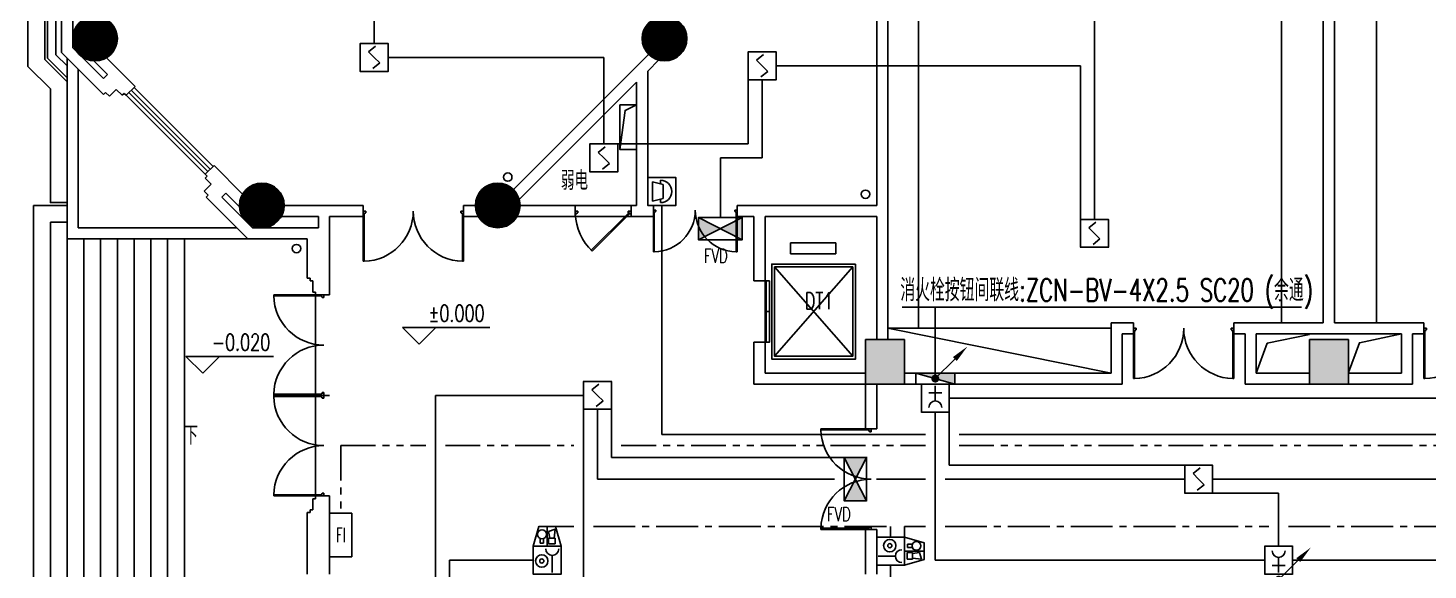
# Model space of a CAD drawing. Extents: x 190999 to 918899, y -200814 to 215286.
# Drawn here: x 324410 to 349487, y 132260 to 141963 of the extents above; entities that cross this region are included whole.
import ezdxf
from ezdxf.enums import TextEntityAlignment as Align

# ---------------------------------------------------------------- set-up
doc = ezdxf.new("R2010")
doc.units = 0
doc.header["$LTSCALE"] = 1000
doc.header["$MEASUREMENT"] = 0
doc.linetypes.add('CENTER2', pattern=[1.125, 0.75, -0.125, 0.125, -0.125])
doc.linetypes.add('PHANTOM2', pattern=[1.25, 0.625, -0.125, 0.125, -0.125, 0.125, -0.125])
for name, color, linetype in [('00-EQUIP', 3, 'Continuous'), ('00-LWIRE', 4, 'Continuous'), ('00-WIRE-4', 6, 'Continuous'), ('A-墙线', 2, 'Continuous'), ('A-外包装修', 250, 'Continuous'), ('A-外窗', 145, 'Continuous'), ('A-家具', 250, 'Continuous'), ('A-门', 167, 'Continuous'), ('COLUMN', 2, 'Continuous'), ('DIM_ELEV', 3, 'Continuous'), ('DIM_SYMB', 3, 'Continuous'), ('EQUIP_消火栓', 1, 'Continuous'), ('LWIRE', 4, 'Continuous'), ('PUB_HATCH', 250, 'Continuous'), ('PUB_TEXT', 7, 'Continuous'), ('STAIR', 5, 'Continuous'), ('屋面排水', 4, 'Continuous'), ('房间名称', 7, 'Continuous'), ('暖通-风-说明', 3, 'Continuous'), ('洞口线', 165, 'Continuous'), ('电井开洞', 97, 'Continuous'), ('雨水管', 151, 'Continuous'), ('雨水管口', 6, 'Continuous')]:
    doc.layers.add(name, color=color, linetype=linetype)
doc.styles.add('_COMPLEX', font='COMPLEX.shx', dxfattribs={"width": 0.5})
doc.styles.add('_TCH_DIM', font='SIMPLEX', dxfattribs={"bigfont": 'GBCBIG'})
doc.styles.add('HZ-ZGBZ', font='romanc.shx', dxfattribs={"width": 0.65})
doc.styles.add('JIAO', font='tjromans.shx', dxfattribs={"bigfont": 'tjhztxt.shx'})
doc.styles.get("Standard").update_dxf_attribs({"font": 'simhei.ttf'})
doc.styles.add('XXK', font='romans.shx', dxfattribs={"width": 0.75, "bigfont": 'hzf.shx'})
doc.linetypes.add('BIG-DLINE', pattern='A,1,-0.15,["D",XXK,S=0.2,R=0,X=-0.1,Y=-0.09],-0.2', length=1.35)
doc.linetypes.add('XLINE', pattern='A,1,-0.2,["X",XXK,S=0.2,R=0,X=-0.1,Y=-0.09],-0.15', length=1.35)

# ---------------------------------------------------------------- blocks, each defined once
blk = doc.blocks.new('m1800')
at = {"layer": 'A-墙线'}
for p, q in [((-900, -100), (-900, 100)), ((900, -100), (900, 100))]:
    blk.add_line(p, q, dxfattribs=at)
at = {"layer": 'A-门'}
for p, q in [((-900, 900), (-900, 0)), ((-900, 900), (-880, 900)), ((-880, 900), (-880, 50)), ((880, 900), (880, 50)), ((900, 900), (880, 900)), ((900, 900), (900, 0)), ((-900, 50), (-870, 50)), ((-900, 0), (-850, 0)), ((-870, 50), (-870, 30)), ((-870, 30), (-850, 30)), ((-850, 30), (-850, 0)), ((850, 30), (850, 0)), ((870, 30), (850, 30)), ((900, 0), (850, 0)), ((870, 50), (870, 30)), ((900, 50), (870, 50))]:
    blk.add_line(p, q, dxfattribs=at)
for centre, start, end in [((-900, 0), 0, 88.7267), ((900, 0), 91.2733, 180)]:
    blk.add_arc(centre, 900, start, end, dxfattribs=at)
blk = doc.blocks.new('bfm01')
at = {"layer": 'A-墙线'}
for p, q in [((-200, 0), (0, 0)), ((-200, -1000), (0, -1000))]:
    blk.add_line(p, q, dxfattribs=at)
at = {"layer": 'A-门'}
for p, q in [((-200, -1000), (-200, 0)), ((-100, 0), (-100, -50)), ((-70, -50), (-100, -50)), ((-50, -30), (-70, -30)), ((-70, -30), (-70, -50)), ((-64, -44), (-50, -30)), ((-64, -44), (603, -711)), ((-50, 0), (-50, -30)), ((-50, -30), (617, -697)), ((0, 0), (0, -1000)), ((-70, -950), (-100, -950)), ((-100, -1000), (-100, -950)), ((-50, -1000), (-100, -1000)), ((-70, -970), (-70, -950)), ((-50, -970), (-70, -970)), ((-50, -1000), (-50, -970))]:
    blk.add_line(p, q, dxfattribs=at)
blk.add_arc((-100, 0), 1000, 272.866, 315.8103, dxfattribs=at)
blk = doc.blocks.new('$TwtSys$00000434')
for p, q in [((-0.5, 0.5), (-0.5, -0.5)), ((-0.5, -0.5), (0.5, 0.5)), ((0.5, 0.5), (-0.5, 0.5)), ((0.5, -0.5), (0.5, 0.5)), ((-0.5, -0.5), (0.5, -0.5))]:
    blk.add_line(p, q)
blk.add_solid([(0.5, -0.5), (0.5, 0.5), (-0.5, -0.5)])
blk = doc.blocks.new('_YZH')
blk.add_circle((0, 0), 0.5)
at = {"layer": 'PUB_HATCH', "const_width": 0.5}
blk.add_lwpolyline([(-0.25, 0, 1), (0.25, 0, 1)], format="xyb", close=True, dxfattribs=at)
blk = doc.blocks.new('_LINKPT1')
at = {"color": 0}
blk.add_line((0, 0), (0, 0), dxfattribs=at)
blk = doc.blocks.new('3S1KCGW2')
for p, q in [((0.5, 0.5), (-0.5, 0.5)), ((-0.5, 0.5), (-0.5, -0.5)), ((-0.2, 0.2), (0.05, 0.4)), ((0, 0), (-0.2, 0.2)), ((0, 0), (0.2, -0.2)), ((0.5, -0.5), (0.5, 0.5)), ((-0.5, -0.5), (0.5, -0.5)), ((0.2, -0.2), (-0.05, -0.4))]:
    blk.add_line(p, q)
at = {"const_width": 0.04, "flags": 128}
blk.add_lwpolyline([(-0.5, -0.5), (-0.5, 0.5), (0.5, 0.5), (0.5, -0.5)], close=True, dxfattribs=at)
at = {"xscale": 0.002, "yscale": 0.002, "zscale": 0.002}
for p in [(-0.5, 0), (0, 0.5), (0.5, 0), (0, -0.5)]:
    blk.add_blockref('_LINKPT1', p, dxfattribs=at)
at = {"flags": 9}
blk.add_attdef('A', (0, 0), '', height=0.00002, dxfattribs=at)
blk = doc.blocks.new('J62IR8YJ')
for p, q in [((-0.5, 1), (0.5, 1)), ((-0.5, 0), (-0.5, 1)), ((0, 0.598), (0, 0.06)), ((0.5, 1), (0.5, 0)), ((0.5, 0), (-0.5, 0)), ((-0.231, 0.312), (0.231, 0.312))]:
    blk.add_line(p, q)
at = {"const_width": 0.04, "flags": 128}
blk.add_lwpolyline([(-0.5, 0), (-0.5, 1), (0.5, 1), (0.5, 0)], close=True, dxfattribs=at)
blk.add_arc((0, 0.829), 0.231, 180, 0)
at = {"xscale": 0.002, "yscale": 0.00200000000000955, "zscale": 0.002}
for p in [(0, 1), (-0.5, 0.5), (0, 0), (0.5, 0.5)]:
    blk.add_blockref('_LINKPT1', p, dxfattribs=at)
at = {"flags": 9}
blk.add_attdef('A', (0, 0), '', height=0.00002, dxfattribs=at)
blk = doc.blocks.new('3T1W6ZCM')
for p, q in [((0.5, 0.5), (-0.5, 0.5)), ((-0.5, 0.5), (-0.5, -0.5)), ((-0.178, 0.172), (-0.178, -0.443)), ((0.5, -0.5), (0.5, 0.5)), ((-0.5, -0.5), (0.5, -0.5))]:
    blk.add_line(p, q)
at = {"const_width": 0.04}
blk.add_lwpolyline([(-0.5, 0.5), (-0.5, -0.5), (0.5, -0.5), (0.5, 0.5)], close=True, dxfattribs=at)
for radius in [0.222, 0.074]:
    blk.add_circle((0.197, -0.03), radius)
blk.add_arc((-0.178, 0.403), 0.231, 180, 0)
at = {"xscale": 0.002, "yscale": 0.002, "zscale": 0.002}
for p in [(-0.5, 0), (0, 0.5), (0.5, 0), (0, -0.5)]:
    blk.add_blockref('_LINKPT1', p, dxfattribs=at)
at = {"flags": 9}
blk.add_attdef('A', (0, 0), '', height=0.00002, dxfattribs=at)
blk = doc.blocks.new('6A2OE7N0')
for p, q in [((-0.3, 0.35), (-0.5, -0.35)), ((0.3, 0.35), (-0.3, 0.35)), ((-0.246, -0.061), (-0.286, 0.259)), ((-0.286, 0.259), (-0.046, 0.179)), ((-0.046, 0.179), (-0.086, -0.061)), ((0, 0.35), (0, -0.35)), ((0.5, -0.35), (0.3, 0.35)), ((-0.5, -0.35), (0.5, -0.35)), ((-0.286, -0.061), (-0.286, -0.261)), ((-0.046, -0.061), (-0.286, -0.061)), ((-0.286, -0.261), (-0.046, -0.261)), ((-0.046, -0.261), (-0.046, -0.061)), ((0.13, -0.244), (0.13, -0.072)), ((0.25, -0.244), (0.13, -0.244)), ((0.25, -0.072), (0.25, -0.244))]:
    blk.add_line(p, q)
at = {"const_width": 0.04, "flags": 128}
blk.add_lwpolyline([(-0.5, -0.35), (-0.3, 0.35), (0.3, 0.35), (0.5, -0.35)], close=True, dxfattribs=at)
blk.add_circle((0.19, 0.076), 0.16)
at = {"xscale": 0.002, "yscale": 0.002, "zscale": 0.002}
for p in [(-0.4, 0), (0, 0.35), (0.4, 0), (0, -0.35)]:
    blk.add_blockref('_LINKPT1', p, dxfattribs=at)
at = {"flags": 9}
blk.add_attdef('A', (0, 0), '', height=0.00002, dxfattribs=at)
blk = doc.blocks.new('6H2KALM6')
for p, q in [((-0.78, 0.4), (0.78, -0.4)), ((0.78, 0.4), (-0.78, -0.4)), ((0.78, 0.4), (-0.78, 0.4)), ((-0.78, 0.4), (-0.78, -0.4)), ((0.78, -0.4), (0.78, 0.4)), ((-0.78, -0.4), (0.78, -0.4))]:
    blk.add_line(p, q)
at = {"const_width": 0.04}
blk.add_lwpolyline([(-0.78, 0.4), (-0.78, -0.4), (0.78, -0.4), (0.78, 0.4)], close=True, dxfattribs=at)
for points in [[(-0.78, 0.4), (0, 0), (-0.78, -0.4)], [(0.78, 0.4), (0, 0), (0.78, -0.4)]]:
    blk.add_solid(points)
at = {"xscale": 0.002, "yscale": 0.002, "zscale": 0.002}
for p in [(-0.78, 0), (0, 0.4), (0.78, 0), (0, -0.4)]:
    blk.add_blockref('_LINKPT1', p, dxfattribs=at)
at = {"flags": 9}
blk.add_attdef('A', (0, 0), '', height=0.00002, dxfattribs=at)
blk = doc.blocks.new('6A2EJEHE')
for p, q in [((0.78, 0.4), (-0.78, 0.4)), ((-0.78, 0.4), (-0.78, -0.4)), ((0.78, -0.4), (0.78, 0.4)), ((-0.78, -0.4), (0.78, -0.4))]:
    blk.add_line(p, q)
at = {"xscale": 0.002, "yscale": 0.002, "zscale": 0.002}
for p in [(-0.78, 0), (0, 0.4), (0.78, 0), (0, -0.4)]:
    blk.add_blockref('_LINKPT1', p, dxfattribs=at)
at = {"style": '_COMPLEX', "width": 0.6, "flags": 8}
blk.add_attdef('$TEXT$', text='', height=0.52, dxfattribs=at).set_placement((0, 0), align=Align.MIDDLE_CENTER)
at = {"flags": 9}
blk.add_attdef('A', (0, 0), '', height=0.00002, dxfattribs=at)
blk = doc.blocks.new('411UXEXY')
for p, q in [((0.5, 0.5), (-0.5, 0.5)), ((-0.5, 0.5), (-0.5, -0.5)), ((-0.25, 0.056), (-0.35, -0.333)), ((0.25, 0.056), (-0.25, 0.056)), ((0.35, -0.333), (0.25, 0.056)), ((0.5, -0.5), (0.5, 0.5)), ((-0.5, -0.5), (0.5, -0.5)), ((-0.4, -0.044), (-0.276, -0.044)), ((-0.35, -0.333), (0.35, -0.333)), ((0.4, -0.044), (0.276, -0.044))]:
    blk.add_line(p, q)
at = {"const_width": 0.04, "flags": 128}
blk.add_lwpolyline([(0.5, -0.5), (0.5, 0.5), (-0.5, 0.5), (-0.5, -0.5)], close=True, dxfattribs=at)
blk.add_arc((0, -0.044), 0.4, 0, 180)
at = {"xscale": 0.002, "yscale": 0.002, "zscale": 0.002}
for p in [(-0.5, 0), (0, 0.5), (0.5, 0), (0, -0.5)]:
    blk.add_blockref('_LINKPT1', p, dxfattribs=at)
at = {"flags": 9}
blk.add_attdef('A', (0, 0), '', height=0.00002, dxfattribs=at)
blk = doc.blocks.new('_WRLD1L')
for p, q in [((0.7, 0.7), (0, 0)), ((0.104, 0.104), (0.104, 0.104)), ((-0.104, -0.104), (-0.104, -0.104))]:
    blk.add_line(p, q)
at = {"const_width": 0.142}
blk.add_lwpolyline([(-0.071, 0, 1), (0.071, 0, 1)], format="xyb", close=True, dxfattribs=at)
blk.add_solid([(0.63, 0.77), (0.77, 0.63), (1.15, 1.15)])
at = {"width": 0.8, "flags": 9}
blk.add_attdef('A', (0, 0), '', height=0.00002, dxfattribs=at)

msp = doc.modelspace()

# ---------------------------------------------------------------- hatches: boundary and pattern name
at = {"layer": 'PUB_HATCH'}
for points in [[(340111.6, 135586.5), (340111.6, 136386.5), (339411.6, 136386.5), (339411.6, 135586.5)], [(348061.6, 135586.5), (348061.6, 136386.5), (347361.6, 136386.5), (347361.6, 135586.5)]]:
    msp.add_hatch(color=256, dxfattribs=at).paths.add_polyline_path(points)

# ---------------------------------------------------------------- linework, layer by layer
at = {"layer": '00-WIRE-4'}
for p, q in [((330611.6, 141686.5), (330611.6, 146486.5)), ((343511.6, 143036.5), (343511.6, 138536.5)), ((334723.9, 141436.5), (330861.6, 141436.5)), ((334723.9, 141436.5), (334723.9, 139886.9)), ((343261.6, 141286.5), (337811.6, 141286.5)), ((343261.6, 138536.5), (343261.6, 141286.5)), ((337311.6, 141036.5), (337311.6, 139886.9)), ((337561.6, 139636.9), (337561.6, 141036.5)), ((334973.9, 139886.9), (337311.6, 139886.9)), ((337561.6, 139636.9), (336811.6, 139636.9)), ((336811.6, 139636.9), (336811.6, 138572.1)), ((331711.6, 135386.5), (331711.6, 131236.5)), ((331711.6, 135386.5), (334361.6, 135386.5)), ((334361.6, 135136.5), (334361.6, 131076.5)), ((334611.6, 133886.5), (334611.6, 135136.5)), ((334861.6, 135136.5), (334861.6, 134276.5)), ((340911.6, 135086.5), (340911.6, 134136.5)), ((339032.2, 134276.5), (334861.6, 134276.5)), ((345128.3, 134136.5), (340911.6, 134136.5)), ((334611.6, 133886.5), (338857.2, 133886.5)), ((339607.2, 133886.5), (340486.6, 133886.5)), ((340836.6, 133886.5), (345128.3, 133886.5)), ((345628.3, 133886.5), (356661.6, 133886.5)), ((345628.3, 133636.5), (346811.6, 133636.5)), ((346811.6, 133636.5), (346811.6, 132686.5)), ((339861.6, 132847.4), (339861.6, 133036.5)), ((340111.6, 132847.4), (340111.6, 133036.5)), ((331961.6, 132436.5), (333461.6, 132436.5)), ((331961.6, 131236.5), (331961.6, 132436.5)), ((339861.6, 129486.5), (339861.6, 132347.4))]:
    msp.add_line(p, q, dxfattribs=at)
at = {"layer": '00-WIRE-4', "linetype": 'BIG-DLINE'}
for p, q in [((335761.6, 134686.5), (335761.6, 138786.5)), ((335761.6, 134686.5), (340486.6, 134686.5)), ((341086.6, 134686.5), (359086.3, 134686.5))]:
    msp.add_line(p, q, dxfattribs=at)
at = {"layer": '00-WIRE-4', "linetype": 'XLINE'}
for p, q in [((359011.3, 135336.5), (340911.6, 135336.5)), ((340661.6, 132436.5), (340661.6, 135086.5)), ((340661.6, 132436.5), (346561.6, 132436.5)), ((357546.6, 132436.5), (347061.6, 132436.5))]:
    msp.add_line(p, q, dxfattribs=at)
at = {"layer": '00-WIRE-4', "linetype": 'PHANTOM2'}
for p, q in [((330011.6, 134486.5), (331536.6, 134486.5)), ((330011.6, 134486.5), (330011.6, 133276.5)), ((331886.6, 134486.5), (334186.6, 134486.5)), ((335036.6, 134486.5), (340486.6, 134486.5)), ((341086.6, 134486.5), (359086.3, 134486.5))]:
    msp.add_line(p, q, dxfattribs=at)
at = {"layer": '00-WIRE-4', "linetype": 'CENTER2'}
for p, q in [((333861.6, 133036.5), (334186.6, 133036.5)), ((334536.6, 133036.5), (339861.6, 133036.5)), ((340111.6, 133036.5), (340486.6, 133036.5)), ((340836.6, 133036.5), (346636.6, 133036.5)), ((356736.6, 133036.5), (346986.6, 133036.5))]:
    msp.add_line(p, q, dxfattribs=at)
at = {"layer": 'A-墙线'}
for p, q in [((339811.6, 136386.5), (339811.6, 145386.5)), ((347611.6, 136686.5), (347611.6, 145386.5)), ((347811.6, 136686.5), (347811.6, 145386.5)), ((339611.6, 138786.5), (339611.6, 143786.5)), ((325011.8, 141525.5), (325011.8, 142586.5)), ((325211.8, 141608.3), (325211.8, 142386.5)), ((325011.8, 141525.5), (325762.1, 140775.2)), ((325211.8, 141608.3), (325762.1, 141058.1)), ((333107, 139069.4), (335529.4, 141491.7)), ((325586.8, 141374.8), (325832.8, 141128.8)), ((325815, 141429.4), (326327.8, 140916.6)), ((335511.6, 141191.2), (335711.6, 141391.2)), ((335511.6, 141191.2), (335511.6, 138786.5)), ((325762.1, 141058.1), (325832.8, 141128.8)), ((333210.6, 138890.1), (335311.6, 140991.2)), ((335311.6, 140991.2), (335311.6, 138786.5)), ((325762.1, 140775.2), (325797.5, 140810.6)), ((325797.5, 140810.6), (325868.2, 140739.9)), ((325868.2, 140739.9), (325991.9, 140863.6)), ((325991.9, 140863.6), (326098, 140757.5)), ((326098, 140757.5), (326133.3, 140792.9)), ((326133.3, 140792.9), (326168.7, 140757.5)), ((326168.7, 140757.5), (326327.8, 140916.6)), ((327582.9, 139343.3), (327742, 139502.4)), ((328254.8, 138989.6), (327742, 139502.4)), ((327618.3, 139308), (327582.9, 139343.3)), ((327582.9, 139272.6), (327618.3, 139308)), ((327689, 139166.5), (327582.9, 139272.6)), ((327565.2, 139042.8), (327689, 139166.5)), ((327635.9, 138972.1), (327565.2, 139042.8)), ((327600.6, 138936.7), (327635.9, 138972.1)), ((328350.8, 138186.5), (327600.6, 138936.7)), ((327883.4, 138936.7), (327954.1, 139007.4)), ((328433.7, 138386.5), (327883.4, 138936.7)), ((328200.1, 138761.4), (327954.1, 139007.4)), ((330411.2, 138786.5), (328999.1, 138786.5)), ((330411.2, 138786.5), (330411.2, 138586.5)), ((332211.2, 138786.5), (332424.2, 138786.5)), ((332211.2, 138786.5), (332211.2, 138586.5)), ((333224.2, 138786.5), (334211.6, 138786.5)), ((334211.6, 138786.5), (334211.6, 138586.5)), ((335211.6, 138786.5), (335311.6, 138786.5)), ((335211.6, 138786.5), (335211.6, 138586.5)), ((335511.6, 138786.5), (335611.6, 138786.5)), ((335611.6, 138786.5), (335611.6, 138586.5)), ((337111.6, 138786.5), (339611.6, 138786.5)), ((337111.6, 138786.5), (337111.6, 138586.5)), ((329611.6, 138586.5), (328945.8, 138586.5)), ((329611.6, 138586.5), (329611.6, 138386.5)), ((329811.6, 138586.5), (329811.6, 137186.5)), ((329811.6, 138586.5), (330411.2, 138586.5)), ((332211.2, 138586.5), (332477.8, 138586.5)), ((333170.6, 138586.5), (334211.6, 138586.5)), ((335211.6, 138586.5), (335611.6, 138586.5)), ((337111.6, 138586.5), (337411.6, 138586.5)), ((337411.6, 138586.5), (337411.6, 137436.5)), ((337611.6, 138586.5), (339611.6, 138586.5)), ((337611.6, 138586.5), (337611.6, 137436.5)), ((339611.6, 136386.5), (339611.6, 138586.5)), ((328350.8, 138186.5), (329411.6, 138186.5)), ((328433.7, 138386.5), (329611.6, 138386.5)), ((329411.6, 138186.5), (329411.6, 137486.5)), ((329411.6, 137486.5), (329461.6, 137486.5)), ((329461.6, 137486.5), (329461.6, 137436.5)), ((329461.6, 137436.5), (329511.6, 137436.5)), ((329511.6, 137436.5), (329511.6, 137236.5)), ((337611.6, 137436.5), (337411.6, 137436.5)), ((329511.6, 137236.5), (329561.6, 137236.5)), ((329561.6, 137236.5), (329561.6, 137186.5)), ((329561.6, 137186.5), (329811.6, 137186.5)), ((344211.6, 136686.5), (343811.6, 136686.5)), ((343811.6, 136686.5), (343811.6, 135786.5)), ((347611.6, 136686.5), (346011.6, 136686.5)), ((347811.6, 136686.5), (349411.6, 136686.5)), ((344211.6, 136486.5), (344011.6, 136486.5)), ((344011.6, 136486.5), (344011.6, 135586.5)), ((346211.6, 136486.5), (346011.6, 136486.5)), ((346211.6, 136486.5), (346211.6, 135586.5)), ((346411.6, 136486.5), (349011.6, 136486.5)), ((346411.6, 136486.5), (346411.6, 135786.5)), ((349011.6, 136486.5), (349011.6, 135786.5)), ((349211.6, 136486.5), (349411.6, 136486.5)), ((349211.6, 136486.5), (349211.6, 135586.5)), ((337611.6, 136336.5), (337411.6, 136336.5)), ((337411.6, 136336.5), (337411.6, 135586.5)), ((337611.6, 136336.5), (337611.6, 135786.5)), ((337611.6, 135786.5), (339411.6, 135786.5)), ((340111.6, 135786.5), (343811.6, 135786.5)), ((347361.6, 135786.5), (346411.6, 135786.5)), ((348061.6, 135786.5), (349011.6, 135786.5)), ((337411.6, 135586.5), (339411.6, 135586.5)), ((339411.6, 135586.5), (339411.6, 134786.3)), ((339611.6, 135586.5), (339611.6, 134786.3)), ((340111.6, 135586.5), (344011.6, 135586.5)), ((347361.6, 135586.5), (346211.6, 135586.5)), ((348061.6, 135586.5), (349211.6, 135586.5)), ((329511.6, 133536.5), (329561.6, 133536.5)), ((329511.6, 133336.5), (329511.6, 133536.5)), ((329561.6, 133536.5), (329561.6, 133586.5)), ((329561.6, 133586.5), (329811.6, 133586.5)), ((329811.6, 133586.5), (329811.6, 132186.5)), ((329411.6, 133286.5), (329411.6, 132186.5)), ((329411.6, 133286.5), (329461.6, 133286.5)), ((329461.6, 133336.5), (329511.6, 133336.5)), ((329461.6, 133286.5), (329461.6, 133336.5)), ((339411.6, 132986.3), (339411.6, 132186.5)), ((339611.6, 132986.3), (339611.6, 132186.5))]:
    msp.add_line(p, q, dxfattribs=at)
at = {"layer": 'A-外包装修'}
for points in [[(325111.6, 141001.4), (324711.8, 141401.2), (324711.8, 142886.5), (325011.8, 142886.5), (325011.8, 144886.5), (324711.8, 144886.5), (324711.8, 146371.8), (325762.1, 147422), (325974.2, 147209.9), (327388.4, 148624.1), (327176.3, 148836.2), (328226.6, 149886.5), (329711.8, 149886.5), (329711.8, 149586.5), (331711.8, 149586.5), (331711.8, 149886.5), (333197.1, 149886.5), (334247.4, 148836.2), (334035.2, 148624.1), (335449.5, 147209.9), (335661.6, 147422), (336711.8, 146371.8), (336711.8, 144436.5)], [(325111.6, 141072.1), (324761.8, 141421.9), (324761.8, 142836.5), (325061.8, 142836.5), (325061.8, 144936.5), (324761.8, 144936.5), (324761.8, 146351.1), (325762.1, 147351.3), (325974.2, 147139.2), (327459.2, 148624.1), (327247, 148836.2), (328247.3, 149836.5), (329661.8, 149836.5), (329661.8, 149536.5), (331761.8, 149536.5), (331761.8, 149836.5), (333176.4, 149836.5), (334176.7, 148836.2), (333964.5, 148624.1), (335449.5, 147139.2), (335661.6, 147351.3), (336661.8, 146351.1), (336661.8, 144386.5)], [(325111.6, 141284.3), (324911.8, 141484), (324911.8, 142686.5), (325061.8, 142686.5)]]:
    msp.add_lwpolyline(points, dxfattribs=at)
at = {"layer": 'A-外窗'}
for p, q in [((326168.7, 140757.5), (327582.9, 139343.3)), ((326218.2, 140807), (327632.4, 139392.8)), ((326260.6, 140849.5), (327674.8, 139435.2)), ((326310.1, 140899), (327724.3, 139484.7))]:
    msp.add_line(p, q, dxfattribs=at)
at = {"layer": 'A-家具'}
for p, q in [((340361.6, 136586.5), (340361.6, 144136.5)), ((346861.6, 136686.5), (346861.6, 144136.5)), ((348561.6, 136686.5), (348561.6, 144136.5)), ((343811.6, 136586.5), (339811.6, 136586.5)), ((343811.6, 135786.5), (339811.6, 136586.5))]:
    msp.add_line(p, q, dxfattribs=at)
at = {"layer": 'A-门'}
for p, q in [((337611.6, 137436.5), (337611.6, 136336.5)), ((329561.6, 133586.5), (329561.6, 137186.5))]:
    msp.add_line(p, q, dxfattribs=at)
for points in [[(337634.1, 136886.5), (337634.1, 137436.5), (337689.3, 137436.5), (337689.3, 136886.5)], [(337634.1, 136886.5), (337634.1, 136336.5), (337689.3, 136336.5), (337689.3, 136886.5)]]:
    msp.add_lwpolyline(points, close=True, dxfattribs=at)
at = {"layer": 'COLUMN'}
for p, q in [((340111.6, 136386.5), (339411.6, 136386.5)), ((339411.6, 136386.5), (339411.6, 135586.5)), ((340111.6, 135586.5), (340111.6, 136386.5)), ((348061.6, 136386.5), (347361.6, 136386.5)), ((347361.6, 136386.5), (347361.6, 135586.5)), ((348061.6, 135586.5), (348061.6, 136386.5)), ((339411.6, 135586.5), (340111.6, 135586.5)), ((347361.6, 135586.5), (348061.6, 135586.5))]:
    msp.add_line(p, q, dxfattribs=at)
at = {"layer": 'DIM_ELEV'}
for p, q in [((331416.3, 136302.3), (331116.3, 136602.3)), ((331116.3, 136602.3), (332681.3, 136602.3)), ((331416.3, 136302.3), (331716.3, 136602.3)), ((327540.3, 135784.3), (327240.3, 136084.3)), ((327240.3, 136084.3), (328805.3, 136084.3)), ((327540.3, 135784.3), (327840.3, 136084.3))]:
    msp.add_line(p, q, dxfattribs=at)
at = {"layer": 'DIM_SYMB'}
msp.add_lwpolyline([(327211.6, 134886.5, 0, 0, 0), (324811.6, 134886.5, 80, 0, 0), (324511.6, 134886.5, 0, 0, 0)], format="xyseb", dxfattribs=at)
at = {"layer": 'LWIRE'}
for p, q in [((340070.1, 136963.7), (347220.1, 136963.7)), ((340661.6, 135686.5), (340661.6, 136963.7))]:
    msp.add_line(p, q, dxfattribs=at)
at = {"layer": 'STAIR'}
for p, q in [((325111.6, 131586.5), (325111.6, 141423.1)), ((325311.6, 138386.5), (325311.6, 141225.7)), ((324511.6, 131086.5), (324511.6, 138786.5)), ((324511.6, 138786.5), (325111.6, 138786.5)), ((324811.6, 131586.5), (324811.6, 138486.5)), ((324811.6, 138486.5), (325111.6, 138486.5)), ((328421.5, 138186.5), (325111.6, 138186.5)), ((328150.8, 138386.5), (325311.6, 138386.5)), ((325411.6, 131586.5), (325411.6, 138186.5)), ((325711.6, 131586.5), (325711.6, 138186.5)), ((326011.6, 131586.5), (326011.6, 138186.5)), ((326311.6, 131586.5), (326311.6, 138186.5)), ((326611.6, 131586.5), (326611.6, 138186.5)), ((326911.6, 131586.5), (326911.6, 138186.5)), ((327211.6, 131586.5), (327211.6, 138186.5)), ((339182.7, 137686.5), (337782.7, 136086.5)), ((337782.7, 137686.5), (339182.7, 136086.5))]:
    msp.add_line(p, q, dxfattribs=at)
for points in [[(338069.4, 137921.4), (338878.8, 137921.4), (338878.8, 138114.5), (338069.4, 138114.5)], [(339232.7, 137736.5), (337732.7, 137736.5), (337732.7, 136036.5), (339232.7, 136036.5)], [(339182.7, 137686.5), (337782.7, 137686.5), (337782.7, 136086.5), (339182.7, 136086.5)]]:
    msp.add_lwpolyline(points, close=True, dxfattribs=at)
at = {"layer": '屋面排水'}
msp.add_lwpolyline([(324710.4, 146370.6), (324710.4, 141400), (325111.6, 140998.8), (325111.6, 138836.5), (324811.6, 138836.5), (324811.6, 140874.5), (324410.4, 141275.7), (324410.4, 146494.8)], dxfattribs=at)
at = {"layer": '洞口线'}
for points in [[(347361.6, 136475.1), (346607.3, 136318.4), (346411.6, 135786.5)], [(349011.6, 136486.5), (348257.3, 136329.7), (348061.6, 135797.9)]]:
    msp.add_lwpolyline(points, dxfattribs=at)
at = {"layer": '电井开洞', "color": 4}
msp.add_lwpolyline([(335311.6, 140586.5), (335011.6, 140586.5), (335011.6, 139786.5), (335311.6, 139786.5)], close=True, dxfattribs=at)
at = {"layer": '电井开洞'}
msp.add_lwpolyline([(335311.6, 140586.5), (335106.3, 140487.9), (335011.6, 139786.5)], dxfattribs=at)
at = {"layer": '雨水管'}
for centre in [(333004.6, 139293.5), (339411.6, 138986.5)]:
    msp.add_circle(centre, 75, dxfattribs=at)
at = {"layer": '雨水管口'}
msp.add_circle((329220, 138013.3), 75, dxfattribs=at)

# ---------------------------------------------------------------- block references
at = {"layer": '00-EQUIP', "yscale": 500, "zscale": 500}
for name, p, xscale in [('3S1KCGW2', (330611.6, 141436.5), 500), ('3S1KCGW2', (337561.6, 141286.5), 500), ('3S1KCGW2', (334723.9, 139636.9), 500), ('6H2KALM6', (336811.6, 138372.1), 500), ('3S1KCGW2', (343511.6, 138286.5), 500), ('3S1KCGW2', (334611.6, 135386.5), 500), ('3S1KCGW2', (345378.3, 133886.5), 500), ('6A2OE7N0', (333711.6, 132861.5), -500), ('3T1W6ZCM', (333711.6, 132436.5), -500), ('J62IR8YJ', (346811.6, 132186.5), 500)]:
    msp.add_blockref(name, p, dxfattribs=dict(at, xscale=xscale))
for name, p, xscale, rotation in [('411UXEXY', (335761.6, 139036.5), 500, 270), ('J62IR8YJ', (340661.6, 135586.5), 500, 180), ('6H2KALM6', (339232.2, 133886.5), 500, 90), ('3T1W6ZCM', (339861.6, 132597.4), -500, 270), ('6A2OE7N0', (340286.6, 132597.4), -500, 270)]:
    msp.add_blockref(name, p, dxfattribs=dict(at, xscale=xscale, rotation=rotation))
at = {"layer": '00-EQUIP'}
ref = msp.add_blockref('6A2EJEHE', (330011.6, 132886.5), dxfattribs=dict(at, xscale=500, yscale=500, zscale=500, rotation=90))
ref.add_attrib('$TEXT$', 'FI', dxfattribs={"layer": '0', "height": 260, "style": '_COMPLEX', "width": 0.6, "flags": 8}).set_placement((330011.6, 132886.5), align=Align.MIDDLE_CENTER)
at = {"layer": '00-LWIRE', "xscale": 500, "yscale": 500, "zscale": 500}
for p in [(340661.6, 135686.5), (346811.6, 132086.5)]:
    msp.add_blockref('_WRLD1L', p, dxfattribs=at)
at = {"layer": 'A-门', "xscale": -1}
for p, rotation in [((331311.2, 138686.5), 180), ((350311.6, 136586.5), 180), ((329711.6, 134486.5), 90), ((329711.6, 134486.5), 90)]:
    msp.add_blockref('m1800', p, dxfattribs=dict(at, rotation=rotation))
at = {"layer": 'A-门'}
for name, p, rotation in [('bfm01', (335211.6, 138586.5), 270), ('m1800', (329711.6, 136286.5), 90), ('m1800', (329711.6, 136286.5), 90), ('m1800', (345111.6, 136586.5), 180), ('m1800', (339511.6, 133886.3), 90)]:
    msp.add_blockref(name, p, dxfattribs=dict(at, rotation=rotation))
at = {"layer": 'A-门', "xscale": -0.8333333332557231, "yscale": 0.8333333332557231, "zscale": 0.8333333333333334, "rotation": 180}
msp.add_blockref('m1800', (336361.6, 138703.2), dxfattribs=at)
at = {"layer": 'COLUMN', "xscale": 800, "yscale": 800, "zscale": 800}
for p in [(325611.8, 141774), (335811.8, 141774), (328599.4, 138786.5), (332824.3, 138786.5)]:
    msp.add_blockref('_YZH', p, dxfattribs=at)
at = {"layer": 'EQUIP_消火栓', "xscale": -700, "yscale": 200, "zscale": 700, "rotation": 180}
msp.add_blockref('$TwtSys$00000434', (340661.6, 135686.5), dxfattribs=at)

# ---------------------------------------------------------------- texts
at = {"layer": 'LWIRE', "style": 'JIAO', "width": 0.7}
msp.add_text('消火栓按钮间联线:ZCN-BV-4X2.5 SC20 (余通)', height=399.649, dxfattribs=at).set_placement((340034.9, 137271.1), align=Align.MIDDLE_LEFT)
at = {"layer": 'PUB_TEXT', "style": '_TCH_DIM', "width": 0.705882}
for s, p in [('%%P0.000', (331581.3, 136707.1)), ('-0.020', (327705.3, 136189.1))]:
    msp.add_text(s, height=297.5, dxfattribs=at).set_placement(p)
at = {"layer": 'PUB_TEXT', "style": '_TCH_DIM'}
msp.add_text('下', height=337.6, dxfattribs=at).set_placement((327211.6, 134501.5))
at = {"layer": '房间名称', "style": '_TCH_DIM'}
msp.add_text('弱电', height=337.59, dxfattribs=at).set_placement((333955.6, 139064.3))
at = {"layer": '房间名称', "style": '_TCH_DIM', "width": 0.705882}
msp.add_text('DT1', height=297.5, dxfattribs=at).set_placement((338324, 136927.7))
at = {"layer": '暖通-风-说明', "style": 'HZ-ZGBZ', "width": 0.7}
for p in [(336514.6, 137761.5), (338718.4, 133134.5)]:
    msp.add_text('FVD', height=250, dxfattribs=at).set_placement(p)

doc.saveas('drawing.dxf')
